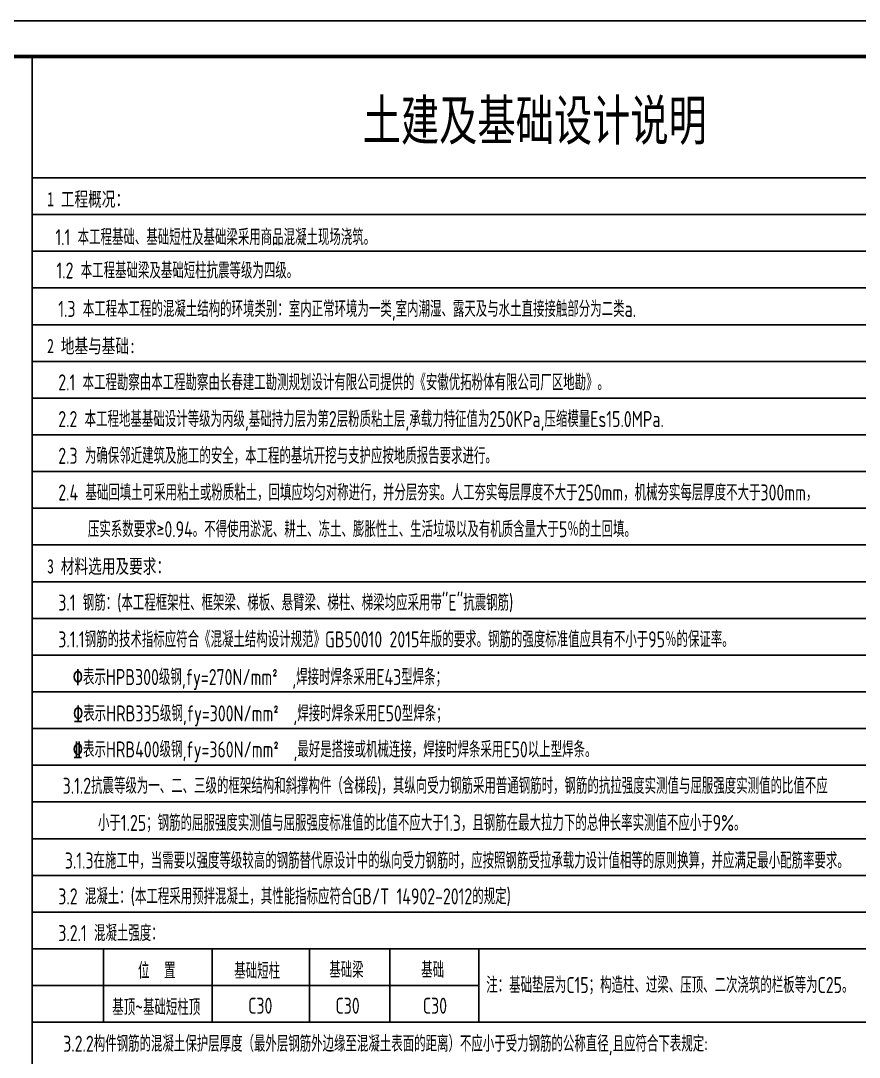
# Model space of a CAD drawing. Extents: x -17471 to 313636, y -71590 to 757901.
# Drawn here: x 255453 to 278899, y 30423 to 59400 of the extents above; entities that cross this region are included whole.
import ezdxf

# ---------------------------------------------------------------- set-up
doc = ezdxf.new("R2010")
doc.units = 0
doc.header["$LTSCALE"] = 1000
doc.header["$MEASUREMENT"] = 0
doc.layers.add('F辅助线', color=40, linetype='Continuous')
doc.layers.add('PUB_TITLE', color=4, linetype='Continuous')
doc.layers.add('W文字', color=7, linetype='Continuous', lineweight=13)
doc.styles.add('探索者', font='tssdeng.shx', dxfattribs={"width": 0.7, "bigfont": 'tssdchn.shx'})
doc.styles.add('黑体', font='simhei.ttf', dxfattribs={"width": 0.6, "height": 4.3})

msp = doc.modelspace()

# ---------------------------------------------------------------- linework, layer by layer
at = {"layer": 'F辅助线', "color": 67, "linetype": 'Continuous'}
for p, q in [((255773.7, 11899.7), (255773.7, 58400)), ((285626.6, 55008.2), (255773.7, 55008.2)), ((255773.7, 53981.8), (285626.6, 53981.8)), ((255773.7, 52955.4), (285626.6, 52955.4)), ((255773.7, 51929), (285626.6, 51929)), ((255773.7, 50902.6), (285626.6, 50902.6)), ((255773.7, 49876.2), (285626.6, 49876.2)), ((255773.7, 48849.8), (285626.6, 48849.8)), ((255773.7, 47823.4), (285626.6, 47823.4)), ((255773.7, 46797), (285626.6, 46797)), ((255773.7, 45770.6), (285626.6, 45770.6)), ((255773.7, 44744.2), (285626.6, 44744.2)), ((255773.7, 43717.8), (285626.6, 43717.8)), ((255773.7, 42691.5), (285626.6, 42691.5)), ((255773.7, 41665.1), (285626.6, 41665.1)), ((255773.7, 40638.7), (285626.6, 40638.7)), ((255773.7, 39612.3), (285626.6, 39612.3)), ((255773.7, 38585.9), (285626.6, 38585.9)), ((255773.7, 37559.5), (285626.6, 37559.5)), ((255773.7, 36533.1), (285626.6, 36533.1)), ((255773.7, 35506.7), (285626.6, 35506.7)), ((255773.7, 34480.3), (285626.6, 34480.3)), ((255773.7, 33453.9), (285626.6, 33453.9)), ((255773.7, 32427.5), (268262.9, 32427.5)), ((255773.7, 31401.2), (285626.6, 31401.2))]:
    msp.add_line(p, q, dxfattribs=at)
msp.add_lwpolyline([(257763, 31401.2), (268262.9, 31401.2), (268262.9, 33453.9), (257763, 33453.9)], close=True, dxfattribs=at)
for points in [[(260808.9, 33453.9), (260808.9, 31401.2)], [(263526.1, 33453.9), (263526.1, 31401.2)], [(265775.2, 33453.9), (265775.2, 31401.2)]]:
    msp.add_lwpolyline(points, dxfattribs=at)
at = {"layer": 'PUB_TITLE'}
msp.add_lwpolyline([(187535.9, 0), (292635.9, 0), (292635.9, 59400), (187535.9, 59400)], close=True, dxfattribs=at)
at = {"layer": 'PUB_TITLE', "const_width": 100}
msp.add_lwpolyline([(190035.9, 1000), (291635.9, 1000), (291635.9, 58400), (190035.9, 58400)], close=True, dxfattribs=at)
at = {"layer": 'PUB_TITLE', "color": 6, "const_width": 50}
msp.add_lwpolyline([(255773.7, 58400), (285626.6, 58400), (285626.6, 10873.3), (255773.7, 10873.3)], close=True, dxfattribs=at)

# ---------------------------------------------------------------- texts
at = {"layer": 'W文字', "color": 6, "style": '黑体', "width": 0.7}
for s, height, p in [('土建及基础设计说明', 1120, (265013.6, 56059.3)), ('1 工程概况：', 400, (256192.5, 54213.8)), ('2 地基与基础:', 400, (256192.5, 50108.2)), ('3 材料选用及要求：', 400, (256192.5, 43949.9))]:
    msp.add_text(s, height=height, dxfattribs=at).set_placement(p)
at = {"layer": 'W文字', "style": '探索者', "width": 0.75}
for s, p in [('1.1 本工程基础、基础短柱及基础梁采用商品混凝土现场浇筑。', (256423.8, 53124.5)), ('1.3 本工程本工程的混凝土结构的环境类别：室内正常环境为一类,室内潮湿、露天及与水土直接接触部分为二类a.', (256502.9, 51118.3)), ('2.3 为确保邻近建筑及施工的安全，本工程的基坑开挖与支护应按地质报告要求进行。', (256502.9, 47012.7)), ('2.4 基础回填土可采用粘土或粉质粘土，回填应均匀对称进行，并分层夯实。人工夯实每层厚度不大于250mm，机械夯实每层厚度不大于300mm，', (256502.9, 45986.4)), ('压实系数要求≥0.94。不得使用淤泥、耕土、冻土、膨胀性土、生活垃圾以及有机质含量大于5％的土回填。', (257331.7, 44960)), ('3.1 钢筋：(本工程框架柱、框架梁、梯板、悬臂梁、梯柱、梯梁均应采用带"E"抗震钢筋)', (256502.9, 42907.2)), ('3.1.1钢筋的技术指标应符合《混凝土结构设计规范》GB50010 2015年版的要求。钢筋的强度标准值应具有不小于95％的保证率。', (256502.9, 41880.8)), ('%%130表示HPB300级钢,fy=270N/mm²  ,焊接时焊条采用E43型焊条；', (256905.2, 40827.5)), ('%%131表示HRB335级钢,fy=300N/mm²  ,焊接时焊条采用E50型焊条；', (256913.1, 39810.6)), ('%%132表示HRB400级钢,fy=360N/mm²  ,最好是搭接或机械连接，焊接时焊条采用E50以上型焊条。', (256907.2, 38803.9)), ('3.1.2抗震等级为一、二、三级的框架结构和斜撑构件（含梯段)，其纵向受力钢筋采用普通钢筋时，钢筋的抗拉强度实测值与屈服强度实测值的比值不应', (256624.7, 37788)), ('小于1.25；钢筋的屈服强度实测值与屈服强度标准值的比值不应大于1.3，且钢筋在最大拉力下的总伸长率实测值不应小于9%%%。', (257612.3, 36750.7)), ('3.1.3在施工中，当需要以强度等级较高的钢筋替代原设计中的纵向受力钢筋时，应按照钢筋受拉承载力设计值相等的原则换算，并应满足最小配筋率要求。', (256687.4, 35697.4)), ('3.2 混凝土：(本工程采用预拌混凝土，其性能指标应符合GB/T 14902-2012的规定)', (256502.9, 34696.1)), ('3.2.1 混凝土强度：', (256502.9, 33669.7)), ('注：基础垫层为C15；构造柱、过梁、压顶、二次浇筑的栏板等为C25。', (268468.2, 32217.8)), ('3.2.2构件钢筋的混凝土保护层厚度（最外层钢筋外边缘至混凝土表面的距离）不应小于受力钢筋的公称直径,且应符合下表规定:', (256640.7, 30576.7))]:
    msp.add_text(s, height=449.046, dxfattribs=at).set_placement(p)
at = {"layer": 'W文字', "color": 1, "style": '探索者', "width": 0.75}
for s, height, p in [('1.2 本工程基础梁及基础短柱抗震等级为四级。', 449.046, (256451.8, 52193.2)), ('2.1 本工程勘察由本工程勘察由长春建工勘测规划设计有限公司提供的《安徽优拓粉体有限公司厂区地勘》。', 449.046, (256502.9, 49065.5)), ('2.2 本工程地基基础设计等级为丙级,基础持力层为第2层粉质粘土层,承载力特征值为250KPa,压缩模量Es15.0MPa.', 449.046, (256502.9, 48039.1)), ('位  置', 449.05, (258732.1, 32620.4)), ('基础短柱', 449.05, (261424.4, 32613.5)), ('基础梁', 449.05, (264081, 32641.7)), ('基础', 449.05, (266651.2, 32641.7)), ('基顶~基础短柱顶', 449.05, (258012.9, 31595.2)), ('C30', 449.05, (261812.4, 31640.5)), ('C30', 449.05, (264254.2, 31640.5)), ('C30', 449.05, (266696.1, 31640.5))]:
    msp.add_text(s, height=height, dxfattribs=at).set_placement(p)

doc.saveas('drawing.dxf')
